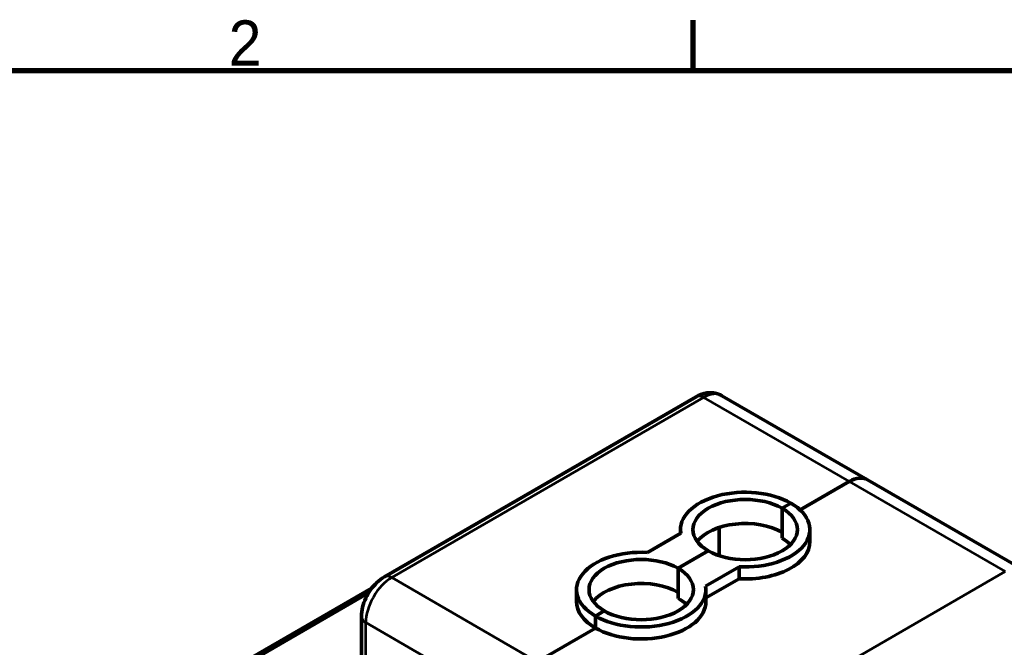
# Model space of a CAD drawing. Header units: millimetres. Extents: x -3 to 1193, y -78 to 258.
# Drawn here: x 258.4 to 325.4, y 210 to 252.7 of the extents above; entities that cross this region are included whole.
import ezdxf

# ---------------------------------------------------------------- set-up
doc = ezdxf.new("R2010")
doc.units = ezdxf.units.MM
doc.header["$LTSCALE"] = 0.833333
doc.layers.get('0').update_dxf_attribs({"lineweight": 25})
for name, color, linetype, lineweight in [('경계(ISO)', 7, 'Continuous', 70), ('외형선(ISO)', 7, 'Continuous', 50), ('좁은 외형선(ISO)', 7, 'Continuous', 35)]:
    doc.layers.add(name, color=color, linetype=linetype, lineweight=lineweight)
doc.styles.get("Standard").update_dxf_attribs({"font": ''})
doc.styles.get('Standard').set_extended_font_data('Gulim')

# ---------------------------------------------------------------- blocks, each defined once
blk = doc.blocks.new('경계 Default Border')
at = {"layer": '경계(ISO)'}
blk.add_line((350, 287), (350, 290.9), dxfattribs=at)
at = {"layer": '경계(ISO)', "flags": 128}
blk.add_lwpolyline([(10, 10), (10, 287), (410, 287), (410, 10), (10, 10)], dxfattribs=at)
at = {"layer": '경계(ISO)', "insert": (314.007, 287.395), "char_height": 3.5, "attachment_point": 7}
blk.add_mtext('2', dxfattribs=at)

msp = doc.modelspace()

# ---------------------------------------------------------------- linework, layer by layer
at = {"layer": '외형선(ISO)', "color": 7}
for p, q in [((304.45105, 227.04087), (283.23785, 214.79342)), ((316.10054, 221.39968), (306.20105, 227.11516)), ((311.51644, 219.35091), (314.85054, 221.27586)), ((311.51644, 219.35091), (314.85054, 221.27586)), ((316.10054, 221.39968), (327.99589, 214.53191)), ((310.28971, 219.45916), (310.89075, 219.80617)), ((310.89075, 219.80617), (310.28971, 219.45916)), ((310.28971, 219.45916), (310.28971, 217.82616)), ((310.28971, 217.41792), (310.28971, 219.45916)), ((303.39958, 217.76733), (301.12851, 216.45613)), ((303.37948, 217.75573), (303.37948, 218.00988)), ((306.01171, 218.15429), (306.01171, 216.23247)), ((312.17948, 217.19338), (312.17948, 218.00988)), ((303.21864, 215.37667), (305.26925, 216.56059)), ((305.26925, 216.56059), (303.21864, 215.37667)), ((303.21864, 215.37667), (303.21864, 213.74368)), ((303.21864, 213.33543), (303.21864, 215.37667)), ((305.08831, 214.16994), (307.35938, 215.48114)), ((307.35938, 214.66464), (307.35938, 215.48114)), ((307.35938, 214.66464), (305.10841, 213.36505)), ((282.39103, 214.03668), (271.42102, 207.70314)), ((296.30841, 213.1109), (296.30841, 213.92739)), ((305.10841, 213.1109), (305.10841, 213.92739)), ((297.59714, 212.1311), (298.19818, 212.47811)), ((298.19818, 212.47811), (297.59714, 212.1311)), ((281.67719, 199.43458), (281.67719, 212.09028)), ((297.59714, 211.3146), (297.59714, 212.1311)), ((297.59714, 211.3146), (297.59714, 212.1311)), ((293.63734, 209.02841), (297.59714, 211.3146)), ((293.63734, 209.02841), (297.59714, 211.3146))]:
    msp.add_line(p, q, dxfattribs=at)
for centre, major_axis, start_param, end_param in [((314.85054, 219.23462), (1.25, 2.16506), 0, 0.78539816), ((314.85054, 219.23462), (1.25, 2.16506), 0, 0.78539816), ((307.77948, 218.00988), (-4.4, 0), 3.92699082, 6.37880847), ((307.77948, 218.00988), (-3.55, 0), 3.92699082, 7.06858347), ((307.77948, 218.00988), (4.4, 0), 4.61676582, 7.06858347), ((307.77948, 218.00988), (3.55, 0), 3.92699082, 7.06858347), ((307.77948, 216.37688), (-3.55, 0), 3.92699082, 5.87344623), ((307.77948, 217.19338), (4.4, 0), 4.61676582, 6.28318531), ((307.77948, 215.96863), (-3.55, 0), 3.66284035, 3.92699082), ((300.70841, 213.92739), (-4.4, 0), 4.61676582, 7.06858347), ((300.70841, 213.92739), (-3.55, 0), 3.92699082, 7.06858347), ((300.70841, 213.92739), (3.55, 0), 3.92699082, 7.06858347), ((300.70841, 212.2944), (-3.55, 0), 3.92699082, 5.87344623), ((300.70841, 213.92739), (4.4, 0), 3.92699082, 6.37880847), ((300.70841, 213.1109), (-4.4, 0), 0, 0.78539816), ((300.70841, 213.1109), (4.4, 0), 3.92699082, 6.28318531), ((300.70841, 211.88615), (-3.55, 0), 3.66284035, 3.92699082)]:
    msp.add_ellipse(centre, major_axis=major_axis, ratio=0.57735027, start_param=start_param, end_param=end_param, dxfattribs=at)
for points, knots in [([(306.20105, 227.11516), (306.08324, 227.18318), (305.95614, 227.23469), (305.69899, 227.30196), (305.5692, 227.31792), (305.31795, 227.32069), (305.19642, 227.30771), (304.96489, 227.2609), (304.85477, 227.22712), (304.64528, 227.14448), (304.54586, 227.0956), (304.45105, 227.04087)], [0.785398163, 0.785398163, 0.785398163, 0.785398163, 0.942477796, 0.942477796, 1.099557429, 1.099557429, 1.256637061, 1.256637061, 1.413716694, 1.413716694, 1.570796327, 1.570796327, 1.570796327, 1.570796327]), ([(283.23785, 214.79342), (283.04823, 214.68395), (282.87676, 214.55126), (282.56398, 214.25333), (282.42282, 214.08781), (282.1722, 213.73286), (282.06284, 213.54343), (281.88075, 213.14892), (281.80798, 212.9439), (281.70635, 212.52407), (281.67719, 212.30922), (281.67719, 212.09028)], [1.57079633, 1.57079633, 1.57079633, 1.57079633, 1.88495559, 1.88495559, 2.19911486, 2.19911486, 2.51327412, 2.51327412, 2.82743339, 2.82743339, 3.14159265, 3.14159265, 3.14159265, 3.14159265])]:
    msp.add_open_spline(points, degree=3, knots=knots, dxfattribs=at)
at = {"layer": '좁은 외형선(ISO)', "color": 7}
for p, q in [((283.73785, 214.74389), (304.95105, 226.99134)), ((304.95105, 226.99134), (314.85054, 221.27586)), ((314.85054, 221.27586), (325.45715, 215.15214)), ((325.45715, 215.15214), (304.24394, 202.90469)), ((293.63734, 209.02841), (283.73785, 214.74389)), ((271.73921, 207.65318), (282.13224, 213.6536)), ((281.97008, 211.68203), (291.86957, 205.96655)), ((281.97008, 199.02633), (281.97008, 211.68203))]:
    msp.add_line(p, q, dxfattribs=at)
for centre, major_axis, start_param, end_param in [((304.95105, 226.17484), (-0.5, 0.86603), 5.49778714, 6.28318531), ((304.95105, 224.9501), (1.25, 2.16506), 0, 0.78539816), ((283.73785, 212.70265), (1.25, 2.16506), 0.78539816, 2.35619449), ((283.73785, 213.92739), (-0.5, 0.86603), 5.49778714, 6.28318531), ((282.67719, 212.09028), (-1, 0), 0, 0.78539816)]:
    msp.add_ellipse(centre, major_axis=major_axis, ratio=0.57735027, start_param=start_param, end_param=end_param, dxfattribs=at)

# ---------------------------------------------------------------- block references
at = {"color": 7, "xscale": 0.8778375, "yscale": 0.8778375, "zscale": 0.8778375}
msp.add_blockref('경계 Default Border', (-3.00331, -2.72086), dxfattribs=at)

doc.saveas('drawing.dxf')
